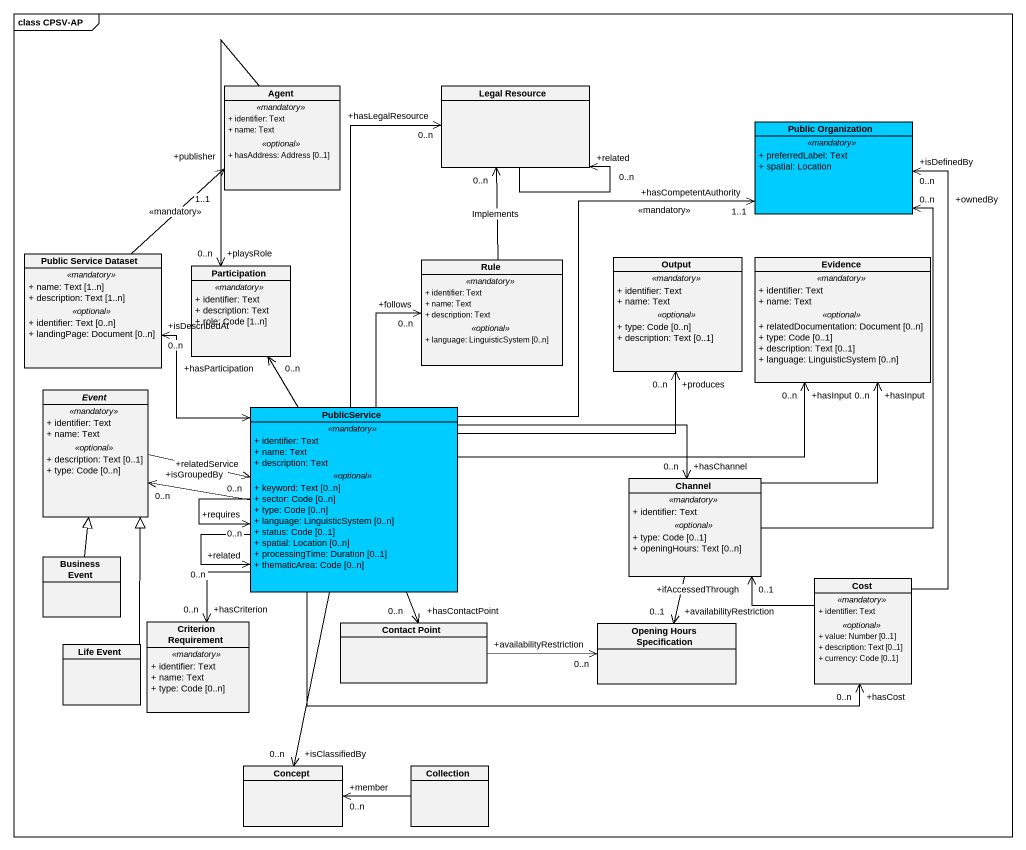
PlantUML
@startuml
mainframe class CPSV-AP
hide circle
hide empty members
skinparam classAttributeIconSize 0
class "Agent" as Agent_ {
  .. <<mandatory>> ..
  + identifier: Text
  + name: Text
  .. <<optional>> ..
  + hasAddress: Address [0..1]
}
class "Legal Resource" as Legal_Resource
class "Public Organization" as Public_Organization #00CCFF {
  .. <<mandatory>> ..
  + preferredLabel: Text
  + spatial: Location
}
class "Public Service Dataset" as Public_Service_Dataset {
  .. <<mandatory>> ..
  + name: Text [1..n]
  + description: Text [1..n]
  .. <<optional>> ..
  + identifier: Text [0..n]
  + landingPage: Document [0..n]
}
class Participation {
  .. <<mandatory>> ..
  + identifier: Text
  + description: Text
  + role: Code [1..n]
}
class Rule {
  .. <<mandatory>> ..
  + identifier: Text
  + name: Text
  + description: Text
  .. <<optional>> ..
  + language: LinguisticSystem [0..n]
}
class Output {
  .. <<mandatory>> ..
  + identifier: Text
  + name: Text
  .. <<optional>> ..
  + type: Code [0..n]
  + description: Text [0..1]
}
class Evidence {
  .. <<mandatory>> ..
  + identifier: Text
  + name: Text
  .. <<optional>> ..
  + relatedDocumentation: Document [0..n]
  + type: Code [0..1]
  + description: Text [0..1]
  + language: LinguisticSystem [0..n]
}
abstract class Event {
  .. <<mandatory>> ..
  + identifier: Text
  + name: Text
  .. <<optional>> ..
  + description: Text [0..1]
  + type: Code [0..n]
}
class PublicService #00CCFF {
  .. <<mandatory>> ..
  + identifier: Text
  + name: Text
  + description: Text
  .. <<optional>> ..
  + keyword: Text [0..n]
  + sector: Code [0..n]
  + type: Code [0..n]
  + language: LinguisticSystem [0..n]
  + status: Code [0..1]
  + spatial: Location [0..n]
  + processingTime: Duration [0..1]
  + thematicArea: Code [0..n]
}
class Channel {
  .. <<mandatory>> ..
  + identifier: Text
  .. <<optional>> ..
  + type: Code [0..1]
  + openingHours: Text [0..n]
}
class "Business Event" as Business_Event
class Cost {
  .. <<mandatory>> ..
  + identifier: Text
  .. <<optional>> ..
  + value: Number [0..1]
  + description: Text [0..1]
  + currency: Code [0..1]
}
class "Criterion Requirement" as Criterion_Requirement {
  .. <<mandatory>> ..
  + identifier: Text
  + name: Text
  + type: Code [0..n]
}
class "Contact Point" as Contact_Point
class "Opening Hours Specification" as Opening_Hours_Specification
class "Life Event" as Life_Event
class Concept
class Collection
Agent_ --> "+playsRole\n0..n" Participation
Legal_Resource --> "+related\n0..n" Legal_Resource
Legal_Resource "0..n" <-- Rule : Implements
Public_Organization "+hasCompetentAuthority\n1..1" <-- PublicService : <<mandatory>>
Public_Service_Dataset -up-> "+publisher\n1..1" Agent_ : <<mandatory>>
Public_Service_Dataset "+isDescribedAt\n0..n" <--> PublicService
Rule "+follows\n0..n" <-- PublicService
Event -right-> "+relatedService\n0..n" PublicService
PublicService -up-> "+hasLegalResource\n0..n" Legal_Resource
PublicService -up-> "+hasParticipation\n0..n" Participation
PublicService -right-> "+produces\n0..n" Output
PublicService -right-> "+hasInput\n0..n" Evidence
PublicService -left-> "+isGroupedBy\n0..n" Event
PublicService --> "+requires\n0..n" PublicService
PublicService --> "+related\n0..n" PublicService
PublicService -right-> "+hasChannel\n0..n" Channel
PublicService -right-> "+hasCost\n0..n" Cost
PublicService --> "+hasCriterion\n0..n" Criterion_Requirement
PublicService --> "+hasContactPoint\n0..n" Contact_Point
PublicService --> "+isClassifiedBy\n0..n" Concept
Channel -up-> "+ownedBy\n0..n" Public_Organization
Channel -up-> "+hasInput\n0..n" Evidence
Channel "+ifAccessedThrough\n0..1" <-- Cost
Channel --> "+availabilityRestriction\n0..1" Opening_Hours_Specification
Business_Event -up-|> Event
Cost -up-> "+isDefinedBy\n0..n" Public_Organization
Contact_Point -right-> "+availabilityRestriction\n0..n" Opening_Hours_Specification
Life_Event -up-|> Event
Collection -left-> "+member\n0..n" Concept
@enduml
